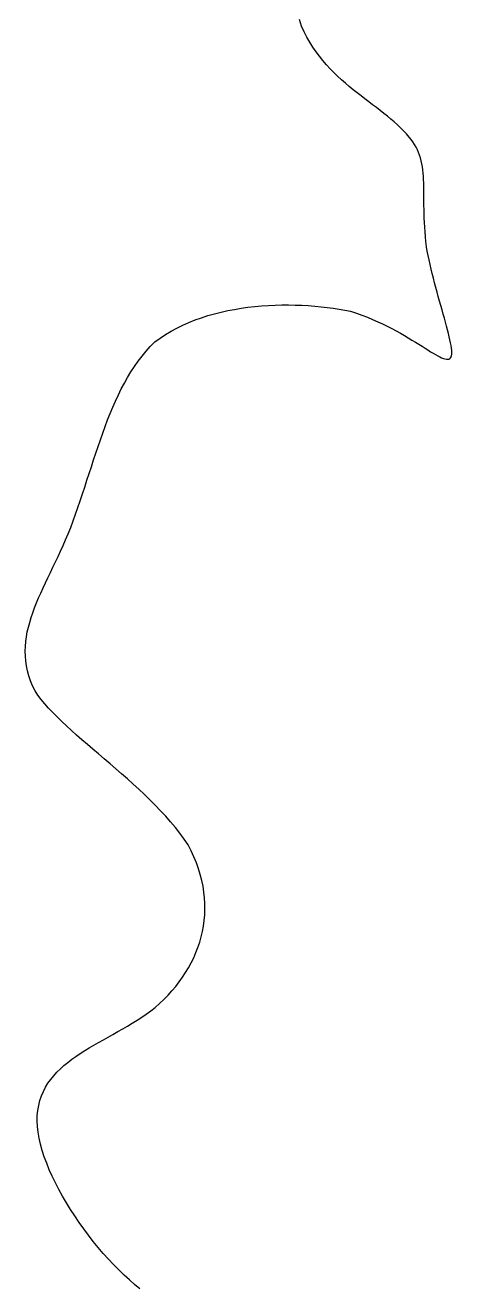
# Model space of a CAD drawing. Header units: metres. Extents: x 507606 to 508087, y 6966978 to 6967359.
# Drawn here: x 507867.29 to 507867.659, y 6967218.061 to 6967219.151 of the extents above; entities that cross this region are included whole.
import ezdxf

# ---------------------------------------------------------------- set-up
doc = ezdxf.new("R2010")
doc.units = ezdxf.units.M
doc.layers.add('mga2020VEG_TREE', color=252, linetype='Continuous')

# ---------------------------------------------------------------- blocks, each defined once
blk = doc.blocks.new('BAC V TREE')
for p, q in [((-13.7112, 6.6735), (-13.7218, 6.7102)), ((-13.6965, 6.6425), (-13.7112, 6.6735)), ((-13.6809, 6.6129), (-13.6965, 6.6425)), ((-13.6644, 6.5845), (-13.6809, 6.6129)), ((-13.6472, 6.5573), (-13.6644, 6.5845)), ((-13.6292, 6.5313), (-13.6472, 6.5573)), ((-13.6106, 6.5063), (-13.6292, 6.5313)), ((-13.5914, 6.4824), (-13.6106, 6.5063)), ((-13.5716, 6.4594), (-13.5914, 6.4824)), ((-13.5514, 6.4374), (-13.5716, 6.4594)), ((-13.5307, 6.4161), (-13.5514, 6.4374)), ((-13.5097, 6.3957), (-13.5307, 6.4161)), ((-13.4884, 6.376), (-13.5097, 6.3957)), ((-13.4669, 6.3569), (-13.4884, 6.376)), ((-13.4453, 6.3385), (-13.4669, 6.3569)), ((-13.4235, 6.3205), (-13.4453, 6.3385)), ((-13.4017, 6.3031), (-13.4235, 6.3205)), ((-13.3799, 6.2861), (-13.4017, 6.3031)), ((-13.3582, 6.2694), (-13.3799, 6.2861)), ((-13.3367, 6.253), (-13.3582, 6.2694)), ((-13.3154, 6.2369), (-13.3367, 6.253)), ((-13.2943, 6.2209), (-13.3154, 6.2369)), ((-13.2736, 6.205), (-13.2943, 6.2209)), ((-13.2533, 6.1892), (-13.2736, 6.205)), ((-13.2334, 6.1734), (-13.2533, 6.1892)), ((-13.2141, 6.1576), (-13.2334, 6.1734)), ((-13.1954, 6.1416), (-13.2141, 6.1576)), ((-13.1773, 6.1254), (-13.1954, 6.1416)), ((-13.1599, 6.1089), (-13.1773, 6.1254)), ((-13.1433, 6.0922), (-13.1599, 6.1089)), ((-13.1275, 6.0751), (-13.1433, 6.0922)), ((-13.1126, 6.0575), (-13.1275, 6.0751)), ((-13.1012, 6.0439), (-13.1126, 6.0575)), ((-13.0909, 6.0301), (-13.1012, 6.0439)), ((-13.0816, 6.0161), (-13.0909, 6.0301)), ((-13.0734, 6.0018), (-13.0816, 6.0161)), ((-13.0661, 5.9871), (-13.0734, 6.0018)), ((-13.0596, 5.9722), (-13.0661, 5.9871)), ((-13.0541, 5.9569), (-13.0596, 5.9722)), ((-13.0492, 5.9413), (-13.0541, 5.9569)), ((-13.0451, 5.9253), (-13.0492, 5.9413)), ((-13.0417, 5.909), (-13.0451, 5.9253)), ((-13.0388, 5.8923), (-13.0417, 5.909)), ((-13.0365, 5.8751), (-13.0388, 5.8923)), ((-13.0347, 5.8575), (-13.0365, 5.8751)), ((-13.0332, 5.8395), (-13.0347, 5.8575)), ((-13.0322, 5.821), (-13.0332, 5.8395)), ((-13.0314, 5.802), (-13.0322, 5.821)), ((-13.0309, 5.7825), (-13.0314, 5.802)), ((-13.0305, 5.7625), (-13.0309, 5.7825)), ((-13.0303, 5.742), (-13.0305, 5.7625)), ((-13.0301, 5.7209), (-13.0303, 5.742)), ((-13.03, 5.6992), (-13.0301, 5.7209)), ((-13.0298, 5.677), (-13.03, 5.6992)), ((-13.0294, 5.6542), (-13.0298, 5.677)), ((-13.029, 5.6307), (-13.0294, 5.6542)), ((-13.0282, 5.6066), (-13.029, 5.6307)), ((-13.0272, 5.5818), (-13.0282, 5.6066)), ((-13.0259, 5.5564), (-13.0272, 5.5818)), ((-13.0241, 5.5303), (-13.0259, 5.5564)), ((-13.0219, 5.5035), (-13.0241, 5.5303)), ((-13.0191, 5.476), (-13.0219, 5.5035)), ((-13.0158, 5.4477), (-13.0191, 5.476)), ((-13.0116, 5.4237), (-13.0158, 5.4477)), ((-13.0069, 5.3992), (-13.0116, 5.4237)), ((-13.0018, 5.3744), (-13.0069, 5.3992)), ((-12.9962, 5.3492), (-13.0018, 5.3744)), ((-12.9903, 5.3238), (-12.9962, 5.3492)), ((-12.984, 5.2982), (-12.9903, 5.3238)), ((-12.9776, 5.2726), (-12.984, 5.2982)), ((-12.9709, 5.2469), (-12.9776, 5.2726)), ((-12.964, 5.2213), (-12.9709, 5.2469)), ((-12.9571, 5.1959), (-12.964, 5.2213)), ((-12.9501, 5.1707), (-12.9571, 5.1959)), ((-13.9329, 5.1188), (-13.8951, 5.1213)), ((-13.8951, 5.1213), (-13.8574, 5.1231)), ((-13.8574, 5.1231), (-13.8199, 5.124)), ((-13.8199, 5.124), (-13.7827, 5.1241)), ((-13.7827, 5.1241), (-13.7457, 5.1235)), ((-13.7457, 5.1235), (-13.7091, 5.1222)), ((-13.7091, 5.1222), (-13.673, 5.1202)), ((-13.673, 5.1202), (-13.6373, 5.1175)), ((-12.9432, 5.1458), (-12.9501, 5.1707)), ((-12.9363, 5.1212), (-12.9432, 5.1458)), ((-12.9295, 5.0971), (-12.9363, 5.1212)), ((-14.3018, 5.0406), (-14.2667, 5.0532)), ((-14.2667, 5.0532), (-14.2309, 5.0646)), ((-14.2309, 5.0646), (-14.1947, 5.075)), ((-14.1947, 5.075), (-14.158, 5.0842)), ((-14.158, 5.0842), (-14.121, 5.0924)), ((-14.121, 5.0924), (-14.0837, 5.0996)), ((-14.0837, 5.0996), (-14.0462, 5.1058)), ((-14.0462, 5.1058), (-14.0085, 5.1111)), ((-14.0085, 5.1111), (-13.9707, 5.1154)), ((-13.9707, 5.1154), (-13.9329, 5.1188)), ((-13.6373, 5.1175), (-13.6023, 5.1142)), ((-13.6023, 5.1142), (-13.5678, 5.1103)), ((-13.5678, 5.1103), (-13.5341, 5.1059)), ((-13.5341, 5.1059), (-13.5011, 5.1009)), ((-13.5011, 5.1009), (-13.469, 5.0954)), ((-13.469, 5.0954), (-13.4377, 5.0895)), ((-13.4377, 5.0895), (-13.4056, 5.0787)), ((-13.4056, 5.0787), (-13.3745, 5.0674)), ((-13.3745, 5.0674), (-13.3444, 5.0556)), ((-13.3444, 5.0556), (-13.3153, 5.0435)), ((-12.9228, 5.0735), (-12.9295, 5.0971)), ((-12.9164, 5.0505), (-12.9228, 5.0735)), ((-12.9103, 5.0283), (-12.9164, 5.0505)), ((-14.4357, 4.9783), (-14.4034, 4.9958)), ((-14.4034, 4.9958), (-14.3703, 5.0119)), ((-14.3703, 5.0119), (-14.3364, 5.0269)), ((-14.3364, 5.0269), (-14.3018, 5.0406)), ((-13.3153, 5.0435), (-13.2871, 5.031)), ((-13.2871, 5.031), (-13.26, 5.0184)), ((-13.26, 5.0184), (-13.2338, 5.0055)), ((-13.2338, 5.0055), (-13.2085, 4.9926)), ((-13.2085, 4.9926), (-13.1843, 4.9797)), ((-13.1843, 4.9797), (-13.161, 4.9668)), ((-12.9045, 5.0067), (-12.9103, 5.0283)), ((-12.899, 4.986), (-12.9045, 5.0067)), ((-12.894, 4.9662), (-12.899, 4.986)), ((-14.5516, 4.8932), (-14.5269, 4.9182)), ((-14.5269, 4.9182), (-14.4975, 4.9396)), ((-14.4975, 4.9396), (-14.4671, 4.9596)), ((-14.4671, 4.9596), (-14.4357, 4.9783)), ((-13.161, 4.9668), (-13.1386, 4.954)), ((-13.1386, 4.954), (-13.1172, 4.9414)), ((-13.1172, 4.9414), (-13.0967, 4.929)), ((-13.0967, 4.929), (-13.0771, 4.917)), ((-13.0771, 4.917), (-13.0585, 4.9054)), ((-12.8895, 4.9474), (-12.894, 4.9662)), ((-12.8855, 4.9297), (-12.8895, 4.9474)), ((-12.8821, 4.913), (-12.8855, 4.9297)), ((-12.8793, 4.8977), (-12.8821, 4.913)), ((-14.619, 4.8118), (-14.5975, 4.84)), ((-14.5975, 4.84), (-14.5751, 4.8672)), ((-14.5751, 4.8672), (-14.5516, 4.8932)), ((-13.0585, 4.9054), (-13.0408, 4.8942)), ((-13.0408, 4.8942), (-13.024, 4.8836)), ((-13.024, 4.8836), (-13.0081, 4.8736)), ((-13.0081, 4.8736), (-12.9932, 4.8643)), ((-12.9932, 4.8643), (-12.9791, 4.8557)), ((-12.9791, 4.8557), (-12.9659, 4.8479)), ((-12.9659, 4.8479), (-12.9536, 4.841)), ((-12.9536, 4.841), (-12.9422, 4.8351)), ((-12.8772, 4.8835), (-12.8793, 4.8977)), ((-12.8789, 4.8351), (-12.8767, 4.8416)), ((-12.8758, 4.8708), (-12.8772, 4.8835)), ((-12.8767, 4.8416), (-12.8755, 4.8497)), ((-12.8753, 4.8595), (-12.8758, 4.8708)), ((-12.8755, 4.8497), (-12.8753, 4.8595)), ((-14.659, 4.7525), (-14.6394, 4.7826)), ((-14.6394, 4.7826), (-14.619, 4.8118)), ((-12.9422, 4.8351), (-12.9317, 4.8302)), ((-12.9317, 4.8302), (-12.922, 4.8263)), ((-12.922, 4.8263), (-12.9132, 4.8237)), ((-12.9132, 4.8237), (-12.9053, 4.8223)), ((-12.9053, 4.8223), (-12.8982, 4.8221)), ((-12.8982, 4.8221), (-12.8919, 4.8234)), ((-12.8919, 4.8234), (-12.8866, 4.8261)), ((-12.8866, 4.8261), (-12.882, 4.8303)), ((-12.882, 4.8303), (-12.8789, 4.8351)), ((-14.6955, 4.6897), (-14.6777, 4.7215)), ((-14.6777, 4.7215), (-14.659, 4.7525)), ((-14.7291, 4.6238), (-14.7126, 4.6571)), ((-14.7126, 4.6571), (-14.6955, 4.6897)), ((-14.76, 4.5553), (-14.7448, 4.5899)), ((-14.7448, 4.5899), (-14.7291, 4.6238)), ((-14.7889, 4.4845), (-14.7747, 4.5201)), ((-14.7747, 4.5201), (-14.76, 4.5553)), ((-14.816, 4.4119), (-14.8026, 4.4484)), ((-14.8026, 4.4484), (-14.7889, 4.4845)), ((-14.8418, 4.3378), (-14.829, 4.375)), ((-14.829, 4.375), (-14.816, 4.4119)), ((-14.8668, 4.2628), (-14.8544, 4.3004)), ((-14.8544, 4.3004), (-14.8418, 4.3378)), ((-14.8913, 4.1872), (-14.8791, 4.225)), ((-14.8791, 4.225), (-14.8668, 4.2628)), ((-14.9159, 4.1114), (-14.9036, 4.1493)), ((-14.9036, 4.1493), (-14.8913, 4.1872)), ((-14.941, 4.0358), (-14.9284, 4.0736)), ((-14.9284, 4.0736), (-14.9159, 4.1114)), ((-14.9669, 3.961), (-14.9538, 3.9983)), ((-14.9538, 3.9983), (-14.941, 4.0358)), ((-14.9803, 3.9239), (-14.9669, 3.961)), ((-15.0084, 3.8509), (-14.9941, 3.8872)), ((-14.9941, 3.8872), (-14.9803, 3.9239)), ((-15.0361, 3.7871), (-15.0221, 3.8187)), ((-15.0221, 3.8187), (-15.0084, 3.8509)), ((-15.0789, 3.6953), (-15.0646, 3.7254)), ((-15.0646, 3.7254), (-15.0503, 3.756)), ((-15.0503, 3.756), (-15.0361, 3.7871)), ((-15.1072, 3.6363), (-15.0931, 3.6656)), ((-15.0931, 3.6656), (-15.0789, 3.6953)), ((-15.1477, 3.5507), (-15.1346, 3.5789)), ((-15.1346, 3.5789), (-15.121, 3.6074)), ((-15.121, 3.6074), (-15.1072, 3.6363)), ((-15.1725, 3.4951), (-15.1604, 3.5227)), ((-15.1604, 3.5227), (-15.1477, 3.5507)), ((-15.2048, 3.4133), (-15.1948, 3.4404)), ((-15.1948, 3.4404), (-15.184, 3.4676)), ((-15.184, 3.4676), (-15.1725, 3.4951)), ((-15.2222, 3.3595), (-15.214, 3.3863)), ((-15.214, 3.3863), (-15.2048, 3.4133)), ((-15.2402, 3.2794), (-15.2354, 3.3061)), ((-15.2354, 3.3061), (-15.2293, 3.3328)), ((-15.2293, 3.3328), (-15.2222, 3.3595)), ((-15.2461, 3.2259), (-15.2438, 3.2527)), ((-15.2438, 3.2527), (-15.2402, 3.2794)), ((-15.2469, 3.1991), (-15.2461, 3.2259)), ((-15.2462, 3.1722), (-15.2469, 3.1991)), ((-15.2439, 3.1452), (-15.2462, 3.1722)), ((-15.24, 3.118), (-15.2439, 3.1452)), ((-15.2343, 3.0906), (-15.24, 3.118)), ((-15.2267, 3.0629), (-15.2343, 3.0906)), ((-15.2173, 3.0351), (-15.2267, 3.0629)), ((-15.2059, 3.0069), (-15.2173, 3.0351)), ((-15.1924, 2.9784), (-15.2059, 3.0069)), ((-15.1762, 2.955), (-15.1924, 2.9784)), ((-15.1581, 2.9313), (-15.1762, 2.955)), ((-15.1384, 2.9074), (-15.1581, 2.9313)), ((-15.117, 2.8832), (-15.1384, 2.9074)), ((-15.0941, 2.8588), (-15.117, 2.8832)), ((-15.0698, 2.8342), (-15.0941, 2.8588)), ((-15.0443, 2.8093), (-15.0698, 2.8342)), ((-15.0175, 2.7842), (-15.0443, 2.8093)), ((-14.9898, 2.7588), (-15.0175, 2.7842)), ((-14.9611, 2.7332), (-14.9898, 2.7588)), ((-14.9315, 2.7072), (-14.9611, 2.7332)), ((-14.9013, 2.681), (-14.9315, 2.7072)), ((-14.8704, 2.6545), (-14.9013, 2.681)), ((-14.8391, 2.6278), (-14.8704, 2.6545)), ((-14.8074, 2.6007), (-14.8391, 2.6278)), ((-14.7754, 2.5733), (-14.8074, 2.6007)), ((-14.7433, 2.5456), (-14.7754, 2.5733)), ((-14.7111, 2.5176), (-14.7433, 2.5456)), ((-14.679, 2.4892), (-14.7111, 2.5176)), ((-14.6471, 2.4606), (-14.679, 2.4892)), ((-14.6155, 2.4316), (-14.6471, 2.4606)), ((-14.5844, 2.4022), (-14.6155, 2.4316)), ((-14.5537, 2.3726), (-14.5844, 2.4022)), ((-14.5237, 2.3425), (-14.5537, 2.3726)), ((-14.4944, 2.3121), (-14.5237, 2.3425)), ((-14.466, 2.2814), (-14.4944, 2.3121)), ((-14.4386, 2.2503), (-14.466, 2.2814)), ((-14.4123, 2.2188), (-14.4386, 2.2503)), ((-14.3872, 2.1869), (-14.4123, 2.2188)), ((-14.3634, 2.1546), (-14.3872, 2.1869)), ((-14.341, 2.1219), (-14.3634, 2.1546)), ((-14.3239, 2.0889), (-14.341, 2.1219)), ((-14.3087, 2.0559), (-14.3239, 2.0889)), ((-14.2952, 2.023), (-14.3087, 2.0559)), ((-14.2834, 1.9901), (-14.2952, 2.023)), ((-14.2734, 1.9574), (-14.2834, 1.9901)), ((-14.265, 1.9248), (-14.2734, 1.9574)), ((-14.2583, 1.8923), (-14.265, 1.9248)), ((-14.2533, 1.8601), (-14.2583, 1.8923)), ((-14.2499, 1.828), (-14.2533, 1.8601)), ((-14.248, 1.7961), (-14.2499, 1.828)), ((-14.2489, 1.7332), (-14.2477, 1.7646)), ((-14.2477, 1.7646), (-14.248, 1.7961)), ((-14.2558, 1.6714), (-14.2516, 1.7022)), ((-14.2516, 1.7022), (-14.2489, 1.7332)), ((-14.2685, 1.611), (-14.2615, 1.6411)), ((-14.2615, 1.6411), (-14.2558, 1.6714)), ((-14.2978, 1.5233), (-14.2867, 1.5521)), ((-14.2867, 1.5521), (-14.2769, 1.5814)), ((-14.2769, 1.5814), (-14.2685, 1.611)), ((-14.3239, 1.4669), (-14.3102, 1.4949)), ((-14.3102, 1.4949), (-14.2978, 1.5233)), ((-14.3723, 1.3862), (-14.355, 1.4126)), ((-14.355, 1.4126), (-14.3389, 1.4395)), ((-14.3389, 1.4395), (-14.3239, 1.4669)), ((-14.4312, 1.3105), (-14.4105, 1.3351)), ((-14.4105, 1.3351), (-14.3908, 1.3604)), ((-14.3908, 1.3604), (-14.3723, 1.3862)), ((-14.4997, 1.2404), (-14.4759, 1.2631)), ((-14.4759, 1.2631), (-14.453, 1.2865)), ((-14.453, 1.2865), (-14.4312, 1.3105)), ((-14.5738, 1.1817), (-14.5489, 1.1997)), ((-14.5489, 1.1997), (-14.5246, 1.2183)), ((-14.5246, 1.2183), (-14.4997, 1.2404)), ((-14.6783, 1.1152), (-14.6516, 1.1311)), ((-14.6516, 1.1311), (-14.6253, 1.1475)), ((-14.6253, 1.1475), (-14.5993, 1.1643)), ((-14.5993, 1.1643), (-14.5738, 1.1817)), ((-14.8126, 1.0392), (-14.7859, 1.0541)), ((-14.7859, 1.0541), (-14.759, 1.0691)), ((-14.759, 1.0691), (-14.732, 1.0842)), ((-14.732, 1.0842), (-14.7051, 1.0996)), ((-14.7051, 1.0996), (-14.6783, 1.1152)), ((-14.9162, 0.9786), (-14.891, 0.994)), ((-14.891, 0.994), (-14.8653, 1.0092)), ((-14.8653, 1.0092), (-14.8391, 1.0242)), ((-14.8391, 1.0242), (-14.8126, 1.0392)), ((-15.0315, 0.896), (-15.0102, 0.9135)), ((-15.0102, 0.9135), (-14.9879, 0.9305)), ((-14.9879, 0.9305), (-14.9648, 0.9469)), ((-14.9648, 0.9469), (-14.9409, 0.963)), ((-14.9409, 0.963), (-14.9162, 0.9786)), ((-15.0887, 0.8394), (-15.0708, 0.859)), ((-15.0708, 0.859), (-15.0517, 0.8779)), ((-15.0517, 0.8779), (-15.0315, 0.896)), ((-15.1461, 0.7517), (-15.1341, 0.7752)), ((-15.1341, 0.7752), (-15.1204, 0.7975)), ((-15.1204, 0.7975), (-15.1053, 0.8189)), ((-15.1053, 0.8189), (-15.0887, 0.8394)), ((-15.1719, 0.6745), (-15.1651, 0.7015)), ((-15.1651, 0.7015), (-15.1565, 0.7272)), ((-15.1565, 0.7272), (-15.1461, 0.7517)), ((-15.1797, 0.6177), (-15.1767, 0.6462)), ((-15.1767, 0.6462), (-15.1719, 0.6745)), ((-15.1804, 0.5879), (-15.1797, 0.6177)), ((-15.1789, 0.557), (-15.1804, 0.5879)), ((-15.1752, 0.525), (-15.1789, 0.557)), ((-15.1695, 0.4921), (-15.1752, 0.525)), ((-15.1618, 0.4584), (-15.1695, 0.4921)), ((-15.1522, 0.4239), (-15.1618, 0.4584)), ((-15.1408, 0.3888), (-15.1522, 0.4239)), ((-15.1277, 0.3531), (-15.1408, 0.3888)), ((-15.113, 0.3169), (-15.1277, 0.3531)), ((-15.0968, 0.2804), (-15.113, 0.3169)), ((-15.0791, 0.2437), (-15.0968, 0.2804)), ((-15.06, 0.2068), (-15.0791, 0.2437)), ((-15.0397, 0.1699), (-15.06, 0.2068)), ((-15.0181, 0.133), (-15.0397, 0.1699)), ((-14.9955, 0.0962), (-15.0181, 0.133)), ((-14.9718, 0.0598), (-14.9955, 0.0962)), ((-14.9472, 0.0236), (-14.9718, 0.0598)), ((-14.9217, -0.0121), (-14.9472, 0.0236)), ((-14.8954, -0.0472), (-14.9217, -0.0121)), ((-14.8685, -0.0817), (-14.8954, -0.0472)), ((-14.841, -0.1154), (-14.8685, -0.0817)), ((-14.8129, -0.1483), (-14.841, -0.1154)), ((-14.7845, -0.1802), (-14.8129, -0.1483)), ((-14.7557, -0.2111), (-14.7845, -0.1802)), ((-14.7266, -0.2408), (-14.7557, -0.2111)), ((-14.6974, -0.2693), (-14.7266, -0.2408)), ((-14.6681, -0.2964), (-14.6974, -0.2693)), ((-14.6388, -0.3221), (-14.6681, -0.2964)), ((-14.6096, -0.3463), (-14.6388, -0.3221))]:
    blk.add_line(p, q)
blk = doc.blocks.new('XE_SURVEY')
at = {"layer": 'mga2020VEG_TREE', "xscale": 0.1554417355589352, "yscale": 0.1554417355589352, "zscale": 0.1554417355589352, "rotation": 0.001583333339407246}
blk.add_blockref('BAC V TREE', (507869.6599, 6967218.1131, 5.1959), dxfattribs=at)

msp = doc.modelspace()

# ---------------------------------------------------------------- block references
msp.add_blockref('XE_SURVEY', (0, 0))

doc.saveas('drawing.dxf')
